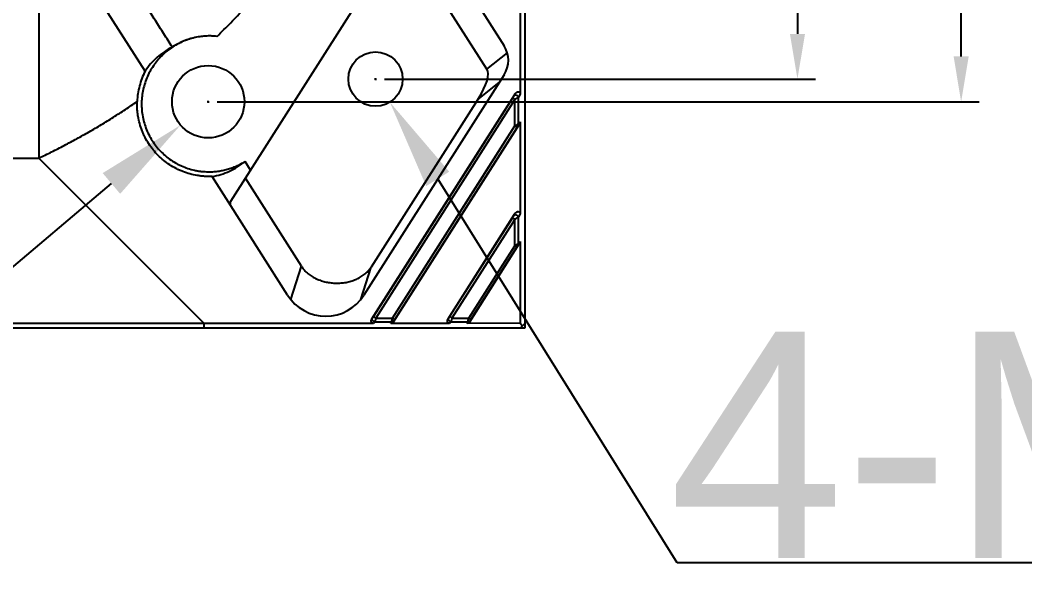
# Model space of a CAD drawing. Header units: millimetres. Extents: x 3299 to 14264, y 1863 to 5555.
# Drawn here: x 4990.5 to 5101.6, y 2472 to 2535.5 of the extents above; entities that cross this region are included whole.
import ezdxf

# ---------------------------------------------------------------- set-up
doc = ezdxf.new("R2010")
doc.units = ezdxf.units.MM
doc.layers.add('02___PRT_ALL_AXES', color=7, linetype='Continuous')
doc.layers.add('细实线', color=7, linetype='Continuous', lineweight=18)
doc.styles.get("Standard").update_dxf_attribs({"font": 'arial.ttf'})
doc.styles.add('工程字', font='gbenor.shx', dxfattribs={"bigfont": 'gbcbig.shx'})
doc.dimstyles.new('ISO-200', dxfattribs={"dimtxt": 15, "dimasz": 5, "dimexe": 2, "dimexo": 1, "dimgap": 2, "dimtad": 1, "dimdsep": 46, "dimtxsty": '工程字', "dimcen": 2.5, "dimclrd": 3, "dimclre": 3, "dimclrt": 6, "dimadec": 0, "dimazin": 0, "dimtfac": 1, "dimtmove": 0, "dimatfit": 3, "dimfxl": 1, "dimarcsym": 0})
doc.dimstyles.new('缩小5倍', dxfattribs={"dimtxt": 25, "dimasz": 10, "dimexe": 0.18, "dimexo": 0.0625, "dimgap": 0.09, "dimtad": 1, "dimtoh": 1, "dimdec": 3, "dimzin": 9, "dimdsep": 46, "dimtxsty": 'Standard', "dimblk": '_FILLED', "dimcen": 0.09, "dimclrd": 256, "dimclre": 256, "dimclrt": 256, "dimazin": 2, "dimtfac": 1, "dimtdec": 3, "dimtofl": 0, "dimtmove": 0, "dimatfit": 3, "dimldrblk": '_FILLED', "dimfxl": 1, "dimtolj": 1, "dimtzin": 0, "dimarcsym": 0})

# ---------------------------------------------------------------- blocks, each defined once
blk = doc.blocks.new('_FILLED')
at = {"color": 0, "linetype": 'ByBlock'}
blk.add_solid([(0, 0), (-1, 0.15), (-1, -0.15)], dxfattribs=at)
blk = doc.blocks.new('*D150')
at = {"lineweight": -2, "transparency": 16777216}
for p, q in [((5011.33, 2526.43), (5011.33, 2526.61)), ((5011.24, 2526.52), (5011.42, 2526.52)), ((4950.97, 2475.59), (5000.63, 2517.49)), ((4875.22, 2475.59), (4950.97, 2475.59))]:
    blk.add_line(p, q, dxfattribs=at)
at = {"layer": 'Defpoints', "color": 0, "transparency": 16777216}
for p in [(5014.38, 2529.1), (5008.27, 2523.94)]:
    blk.add_point(p, dxfattribs=at)
at = {"lineweight": -2, "transparency": 16777216, "xscale": 10, "yscale": 10, "zscale": 10, "rotation": 40.15966194180459}
blk.add_blockref('_FILLED', (5008.27, 2523.94), dxfattribs=at)
at = {"lineweight": 5, "transparency": 16777216, "insert": (4913.05, 2489.15), "char_height": 25, "attachment_point": 5}
blk.add_mtext('\\A1;4-%%C8', dxfattribs=at)
blk = doc.blocks.new('*D151')
at = {"lineweight": -2, "transparency": 16777216}
for p, q in [((5029.74, 2529.02), (5029.92, 2529.02)), ((5029.83, 2528.93), (5029.83, 2529.11)), ((5063.18, 2475.59), (5036.71, 2518)), ((5140.79, 2475.59), (5063.18, 2475.59))]:
    blk.add_line(p, q, dxfattribs=at)
at = {"layer": 'Defpoints', "color": 0, "transparency": 16777216}
for p in [(5028.24, 2531.57), (5031.41, 2526.48)]:
    blk.add_point(p, dxfattribs=at)
at = {"lineweight": -2, "transparency": 16777216, "xscale": 10, "yscale": 10, "zscale": 10, "rotation": 121.971598693157}
blk.add_blockref('_FILLED', (5031.41, 2526.48), dxfattribs=at)
at = {"lineweight": 5, "transparency": 16777216, "insert": (5102.03, 2488.45), "char_height": 25, "attachment_point": 5}
blk.add_mtext('\\A1;4-M6', dxfattribs=at)
blk = doc.blocks.new('*D158')
at = {"layer": 'Defpoints', "color": 0, "transparency": 16777216}
for p in [(5029.83, 2811.52), (5029.83, 2529.02), (5076.48, 2529.02)]:
    blk.add_point(p, dxfattribs=at)
at = {"layer": '细实线', "color": 3, "lineweight": -2, "transparency": 16777216}
for p, q in [((5030.83, 2811.52), (5078.48, 2811.52)), ((5076.48, 2806.52), (5076.48, 2534.02)), ((5030.83, 2529.02), (5078.48, 2529.02))]:
    blk.add_line(p, q, dxfattribs=at)
at = {"layer": '细实线', "color": 3, "transparency": 16777216}
for points in [[(5075.65, 2806.52), (5077.32, 2806.52), (5076.48, 2811.52)], [(5075.65, 2534.02), (5077.32, 2534.02), (5076.48, 2529.02)]]:
    blk.add_solid(points, dxfattribs=at)
at = {"layer": '细实线', "color": 6, "lineweight": 5, "transparency": 16777216, "insert": (5066.98, 2670.27), "char_height": 15, "attachment_point": 5, "rotation": 90, "style": '工程字'}
blk.add_mtext('282.5', dxfattribs=at)
blk = doc.blocks.new('*D159')
at = {"layer": 'Defpoints', "color": 0, "transparency": 16777216}
for p in [(5011.33, 2814.02), (5094.58, 2814.02), (5011.33, 2526.52)]:
    blk.add_point(p, dxfattribs=at)
at = {"layer": '细实线', "color": 3, "lineweight": -2, "transparency": 16777216}
for p, q in [((5012.33, 2814.02), (5096.58, 2814.02)), ((5094.58, 2531.52), (5094.58, 2809.02)), ((5012.33, 2526.52), (5096.58, 2526.52))]:
    blk.add_line(p, q, dxfattribs=at)
at = {"layer": '细实线', "color": 3, "transparency": 16777216}
for points in [[(5093.75, 2809.02), (5095.42, 2809.02), (5094.58, 2814.02)], [(5093.75, 2531.52), (5095.42, 2531.52), (5094.58, 2526.52)]]:
    blk.add_solid(points, dxfattribs=at)
at = {"layer": '细实线', "color": 6, "lineweight": 5, "transparency": 16777216, "insert": (5085.08, 2670.27), "char_height": 15, "attachment_point": 5, "rotation": 90, "style": '工程字'}
blk.add_mtext('287.5', dxfattribs=at)

msp = doc.modelspace()

# ---------------------------------------------------------------- linework, layer by layer
at = {"color": 7, "linetype": 'Continuous'}
for p, q in [((5046.32578, 2839.02311), (5046.32578, 2501.52311)), ((4849.22061, 2838.52373), (5044.04845, 2532.70529)), ((5013.82573, 2515.54219), (5033.98244, 2547.18189)), ((5042.12949, 2530.13397), (5032.62561, 2545.05208)), ((4992.5984, 2542.76609), (4992.5984, 2520.29416)), ((5004.34732, 2529.8936), (4996.5078, 2542.18859)), ((5045.82641, 2536.97882), (5045.82074, 2527.34634)), ((5042.12949, 2530.13397), (5044.40269, 2531.91808)), ((5044.04845, 2529.48149), (5028.54274, 2505.14241)), ((5041.14123, 2526.77923), (5043.51261, 2528.64039)), ((5041.14123, 2526.77923), (5029.33398, 2508.24556)), ((5029.42462, 2502.5438), (5045.21653, 2527.33214)), ((5044.97503, 2526.91826), (5029.60259, 2502.78793)), ((5045.23952, 2526.75501), (5029.85917, 2502.61707)), ((5044.97503, 2526.91826), (5042.02679, 2522.29037)), ((5045.21653, 2527.33214), (5045.13731, 2527.18735)), ((5045.23696, 2523.84293), (5045.23952, 2526.75501)), ((5045.64306, 2524.08485), (5045.64499, 2527.02509)), ((5045.82074, 2527.34634), (5045.64499, 2527.02509)), ((5045.64306, 2524.08485), (5045.81895, 2524.31541)), ((5045.81895, 2524.31541), (5045.81293, 2514.11974)), ((5031.7132, 2502.6187), (5045.23696, 2523.84293)), ((5031.82168, 2502.21189), (5045.73391, 2524.04971)), ((5031.96036, 2502.46805), (5045.47717, 2523.6856)), ((5038.2876, 2512.40002), (5045.47717, 2523.6856)), ((5045.63969, 2523.92623), (5045.73391, 2524.04971)), ((5042.02679, 2522.29037), (5036.26872, 2513.25185)), ((4714.21302, 2520.29416), (4992.5984, 2520.29416)), ((5010.87007, 2502.02249), (4992.5984, 2520.29416)), ((5016.00659, 2518.96546), (5015.39956, 2519.91865)), ((5013.82573, 2515.00489), (5011.74799, 2518.26615)), ((5021.62774, 2508.34166), (5015.43311, 2518.06528)), ((5020.10882, 2505.14241), (5013.82573, 2515.00489)), ((5036.26872, 2513.25185), (5029.60259, 2502.78793)), ((5037.84627, 2502.54891), (5045.20971, 2514.1072)), ((5044.96605, 2513.6898), (5038.02461, 2502.79371)), ((5045.22789, 2513.52399), (5038.28288, 2502.62447)), ((5045.20971, 2514.1072), (5045.12951, 2513.96082)), ((5045.22534, 2510.6119), (5045.22789, 2513.52399)), ((5045.6344, 2510.85694), (5045.63632, 2513.79734)), ((5045.81293, 2514.11974), (5045.63632, 2513.79734)), ((5031.96036, 2502.46805), (5038.2876, 2512.40002)), ((5045.6344, 2510.85694), (5045.81113, 2511.08903)), ((5045.81113, 2511.08903), (5045.80579, 2502.04311)), ((5040.1369, 2502.6261), (5045.22534, 2510.6119)), ((5040.24284, 2502.21623), (5045.72612, 2510.82326)), ((5040.38237, 2502.47383), (5045.46819, 2510.45712)), ((5045.22534, 2510.6119), (5045.46819, 2510.45712)), ((5045.6319, 2510.69954), (5045.72612, 2510.82326)), ((5020.4559, 2504.66283), (5021.62774, 2508.34166)), ((5028.1909, 2504.65702), (5029.33398, 2508.24556)), ((5029.48959, 2502.62496), (5029.42462, 2502.5438)), ((5029.7443, 2502.20974), (5029.60316, 2502.03352)), ((5029.7443, 2502.20974), (5031.61647, 2502.21097)), ((5029.85917, 2502.61707), (5031.7132, 2502.6187)), ((5031.53304, 2502.03466), (5031.61647, 2502.21097)), ((5031.82172, 2502.21195), (5031.86568, 2502.30493)), ((5037.91109, 2502.62998), (5037.84627, 2502.54891)), ((5038.16665, 2502.21526), (5038.02527, 2502.03851)), ((5038.16665, 2502.21526), (5040.03889, 2502.21649)), ((5038.28288, 2502.62447), (5040.1369, 2502.6261)), ((5039.95505, 2502.03965), (5040.03889, 2502.21649)), ((5040.24288, 2502.21629), (5040.28724, 2502.30995)), ((5046.32578, 2501.52311), (4446.32578, 2501.52311)), ((5010.87007, 2502.02249), (4702.57268, 2502.02249)), ((5029.60316, 2502.03352), (5010.87007, 2502.02249)), ((5010.87007, 2501.52311), (5010.87007, 2502.02249)), ((5038.02527, 2502.03851), (5031.53304, 2502.03466)), ((5045.80579, 2502.04311), (5039.95505, 2502.03965)), ((5045.80579, 2502.0431), (5046.07578, 2501.77311)), ((5045.82578, 2501.52311), (5046.32578, 2502.02311))]:
    msp.add_line(p, q, dxfattribs=at)
for points in [[(5031.7132, 2502.6187), (5038.0437, 2512.55379), (5041.42759, 2517.86448), (5045.23696, 2523.84293)], [(5016.00659, 2518.96546), (5015.70305, 2519.44203), (5015.39954, 2519.91863)]]:
    msp.add_lwpolyline(points, dxfattribs=at)
for centre, radius, start, end in [((5041.51827, 2531.09339), 3, 327.5, 32.5), ((5014.24742, 2515.27354), 0.5, 147.5, 212.5), ((5024.32578, 2507.8289), 5, 212.5, 327.5)]:
    msp.add_arc(centre, radius, start, end, dxfattribs=at)
msp.add_ellipse((5018.0451, 2511.33396), major_axis=(24.03776, 18.86586), ratio=0.163628239, start_param=-0.435529182, end_param=-0.016118443, dxfattribs=at)
for points, knots in [([(5012.30575, 2533.73891), (5012.82095, 2534.23539), (5013.83586, 2535.24458), (5015.80222, 2537.32424), (5017.67068, 2539.4947), (5019.43699, 2541.74668), (5020.71028, 2543.47503), (5021.93105, 2545.24073), (5022.71076, 2546.44081), (5023.09134, 2547.04662)], [0, 0, 0, 0, 0.125006986, 0.250013576, 0.499995555, 0.624999527, 0.750001833, 0.875002138, 1, 1, 1, 1]), ([(5007.36068, 2532.55199), (5007.04817, 2533.04238), (5006.42186, 2534.0224), (5005.48082, 2535.49152), (5004.54049, 2536.96129), (5003.75921, 2538.18768), (5003.13516, 2539.16948), (5002.66753, 2539.90614), (5002.20024, 2540.64304), (5001.7332, 2541.38012), (5001.2658, 2542.11699), (5000.64126, 2543.09863), (5000.17037, 2543.83329), (4999.8545, 2544.3218)], [0, 0, 0, 0, 0.124966927, 0.249947492, 0.374939062, 0.499939533, 0.562442774, 0.624947843, 0.687454592, 0.749962789, 0.812471879, 0.8749813, 1, 1, 1, 1]), ([(5012.30575, 2533.73891), (5012.05449, 2533.7663), (5011.6751, 2533.78829), (5011.16943, 2533.77918), (5010.66478, 2533.74454), (5010.03821, 2533.65348), (5009.42399, 2533.49971), (5008.94393, 2533.34014), (5008.47249, 2533.1566), (5007.90139, 2532.88298), (5007.25268, 2532.48754), (5006.64692, 2532.02897), (5006.09025, 2531.51195), (5005.58827, 2530.94173), (5005.14604, 2530.32408), (5004.76804, 2529.66523), (5004.4581, 2528.97184), (5004.21939, 2528.25088), (5004.05437, 2527.50966), (5003.96478, 2526.75566), (5003.95162, 2525.99652), (5004.0151, 2525.23997), (5004.15467, 2524.49373), (5004.36902, 2523.76544), (5004.65604, 2523.06262), (5005.01286, 2522.3925), (5005.4359, 2521.76205), (5005.92083, 2521.17782), (5006.46269, 2520.64586), (5007.05586, 2520.17176), (5007.58795, 2519.82888), (5008.03271, 2519.58819), (5008.48918, 2519.3704), (5009.07969, 2519.14213), (5009.69034, 2518.975), (5010.18698, 2518.87897), (5010.68783, 2518.80824), (5011.06714, 2518.78385), (5011.31992, 2518.78041)], [0, 0, 0, 0, 0.031251053, 0.046882621, 0.062514056, 0.093769687, 0.125027188, 0.140661563, 0.156296269, 0.187556507, 0.218817221, 0.250077732, 0.28133735, 0.312595414, 0.34385134, 0.375104656, 0.406355045, 0.437602357, 0.468846624, 0.50008806, 0.531327041, 0.562564082, 0.593799797, 0.625034865, 0.656269979, 0.687505807, 0.718742955, 0.749981929, 0.781223118, 0.812466782, 0.843713045, 0.859342214, 0.874972028, 0.906223373, 0.937476997, 0.953109608, 0.968742685, 1, 1, 1, 1]), ([(5012.30575, 2533.73891), (5012.09098, 2533.76232), (5011.65919, 2533.79073), (5011.01039, 2533.77762), (5010.36503, 2533.70885), (5009.72795, 2533.58484), (5009.10386, 2533.40645), (5008.49744, 2533.17495), (5007.91325, 2532.89206), (5007.54139, 2532.67052), (5007.36068, 2532.55199)], [0, 0, 0, 0, 0.124977478, 0.249961613, 0.374954886, 0.499954633, 0.624960336, 0.749971164, 0.874983944, 1, 1, 1, 1]), ([(5007.36068, 2532.55199), (5007.05657, 2532.40276), (5006.46772, 2532.06322), (5005.66076, 2531.44136), (5004.94358, 2530.71808), (5004.53339, 2530.17645), (5004.34732, 2529.8936)], [0, 0, 0, 0, 0.25011087, 0.500098094, 0.750036519, 1, 1, 1, 1]), ([(5004.34732, 2529.8936), (5004.2151, 2529.63448), (5003.9786, 2529.10147), (5003.71247, 2528.2687), (5003.53768, 2527.41219), (5003.48331, 2526.83174), (5003.47182, 2526.54115)], [0, 0, 0, 0, 0.250039184, 0.500051531, 0.750037078, 1, 1, 1, 1]), ([(4992.5984, 2520.29416), (4993.07158, 2520.51701), (4993.77771, 2520.85915), (4994.7121, 2521.32957), (4995.64194, 2521.80897), (4996.79574, 2522.42459), (4998.16523, 2523.19093), (4999.51864, 2523.98539), (5000.85534, 2524.80773), (5002.17444, 2525.65805), (5003.04153, 2526.24365), (5003.47182, 2526.54112)], [0, 0, 0, 0, 0.12498926, 0.187488594, 0.249988609, 0.374985252, 0.499982874, 0.624984318, 0.749987375, 0.87499354, 1, 1, 1, 1]), ([(5011.74799, 2518.26615), (5011.47425, 2518.25509), (5011.06234, 2518.25962), (5010.51631, 2518.30791), (5009.97346, 2518.38422), (5009.30341, 2518.53192), (5008.65216, 2518.7479), (5008.14683, 2518.96018), (5007.65319, 2519.19826), (5007.06023, 2519.54326), (5006.39547, 2520.02841), (5005.78442, 2520.57962), (5005.23363, 2521.19096), (5004.74896, 2521.85583), (5004.40433, 2522.44873), (5004.1665, 2522.94223), (5003.95443, 2523.44733), (5003.73859, 2524.0982), (5003.59085, 2524.7678), (5003.51436, 2525.31026), (5003.46582, 2525.85592), (5003.46099, 2526.26755), (5003.47182, 2526.54112)], [0, 0, 0, 0, 0.062524329, 0.093795569, 0.125065156, 0.18758251, 0.250095155, 0.281360155, 0.312623879, 0.375126426, 0.437623561, 0.500115388, 0.562602297, 0.625084972, 0.687564368, 0.718813622, 0.75006251, 0.812539061, 0.87501672, 0.906265706, 0.937516262, 1, 1, 1, 1]), ([(5045.13731, 2527.18735), (5045.12587, 2527.16645), (5045.10104, 2527.12313), (5045.06151, 2527.05693), (5045.01911, 2526.98798), (5044.98989, 2526.94159), (5044.97503, 2526.91826)], [0, 0, 0, 0, 0.227439795, 0.476590538, 0.736019455, 1, 1, 1, 1]), ([(5045.23952, 2526.75501), (5045.22352, 2526.76522), (5045.19194, 2526.7853), (5045.14573, 2526.81448), (5045.10245, 2526.84161), (5045.06368, 2526.86569), (5045.03481, 2526.88342), (5045.01499, 2526.89542), (5045.00294, 2526.90263), (5044.99292, 2526.90852), (5044.98502, 2526.91307), (5044.97931, 2526.91619), (5044.97623, 2526.91778), (5044.97503, 2526.91826)], [0, 0, 0, 0, 0.183179123, 0.361165359, 0.52744788, 0.676075228, 0.801655457, 0.854354226, 0.899662073, 0.937176441, 0.96656726, 0.98756317, 1, 1, 1, 1]), ([(5045.64499, 2527.02509), (5045.63397, 2527.04722), (5045.60412, 2527.0905), (5045.54526, 2527.14618), (5045.47415, 2527.19246), (5045.39635, 2527.22567), (5045.31795, 2527.24325), (5045.25485, 2527.24365), (5045.21005, 2527.2342), (5045.18116, 2527.22298), (5045.1565, 2527.20756), (5045.14301, 2527.19441), (5045.13731, 2527.18735)], [0, 0, 0, 0, 0.123342595, 0.259356955, 0.402150477, 0.544500437, 0.679274608, 0.800811569, 0.855803463, 0.90691638, 0.954689506, 1, 1, 1, 1]), ([(5045.21653, 2527.33214), (5045.23623, 2527.36307), (5045.27977, 2527.42237), (5045.3442, 2527.48811), (5045.40182, 2527.53362), (5045.44818, 2527.56341), (5045.49767, 2527.58773), (5045.55013, 2527.60493), (5045.60491, 2527.61266), (5045.66024, 2527.60787), (5045.71226, 2527.58777), (5045.75566, 2527.55272), (5045.78735, 2527.50707), (5045.80775, 2527.45559), (5045.81865, 2527.40143), (5045.82075, 2527.36468), (5045.82074, 2527.34634)], [0, 0, 0, 0, 0.125041801, 0.250036022, 0.3125716, 0.375101297, 0.437622882, 0.500127686, 0.562605385, 0.625049197, 0.687461314, 0.749880565, 0.812356842, 0.874880456, 0.937441276, 1, 1, 1, 1]), ([(5045.64499, 2527.02509), (5045.63271, 2527.01591), (5045.60612, 2526.99681), (5045.56358, 2526.96715), (5045.51652, 2526.93492), (5045.46569, 2526.90085), (5045.4119, 2526.86538), (5045.33638, 2526.81631), (5045.27855, 2526.7796), (5045.23952, 2526.75501)], [0, 0, 0, 0, 0.094377145, 0.201550062, 0.319308761, 0.445514268, 0.578297618, 0.715992254, 1, 1, 1, 1]), ([(5045.81895, 2524.31541), (5045.81892, 2524.2685), (5045.80537, 2524.19775), (5045.76963, 2524.11077), (5045.74656, 2524.06956), (5045.73391, 2524.04971)], [0, 0, 0, 0, 0.499115764, 0.749565412, 1, 1, 1, 1]), ([(5045.23696, 2523.84293), (5045.27518, 2523.867), (5045.33218, 2523.90235), (5045.4074, 2523.94828), (5045.46133, 2523.98073), (5045.51254, 2524.01109), (5045.56016, 2524.0388), (5045.60323, 2524.06318), (5045.63043, 2524.07803), (5045.64306, 2524.08485)], [0, 0, 0, 0, 0.28661597, 0.425538792, 0.559311281, 0.685985853, 0.803344241, 0.908898111, 1, 1, 1, 1]), ([(5045.23696, 2523.84293), (5045.25204, 2523.83332), (5045.28157, 2523.81443), (5045.32443, 2523.78688), (5045.36406, 2523.76124), (5045.39917, 2523.73836), (5045.42505, 2523.72134), (5045.44264, 2523.70963), (5045.45326, 2523.7025), (5045.46202, 2523.69654), (5045.46886, 2523.6918), (5045.47371, 2523.68831), (5045.47627, 2523.68638), (5045.47717, 2523.6856)], [0, 0, 0, 0, 0.186765266, 0.366168644, 0.532306113, 0.679830733, 0.803927693, 0.85590262, 0.900573168, 0.93758207, 0.96663611, 0.987492681, 1, 1, 1, 1]), ([(5045.47717, 2523.6856), (5045.49107, 2523.70742), (5045.51884, 2523.75055), (5045.56044, 2523.8136), (5045.59467, 2523.86392), (5045.62097, 2523.90107), (5045.63358, 2523.91822), (5045.63969, 2523.92623)], [0, 0, 0, 0, 0.267289028, 0.529859054, 0.78018533, 0.895945041, 1, 1, 1, 1]), ([(5045.64306, 2524.08485), (5045.64803, 2524.0709), (5045.6556, 2524.04304), (5045.65917, 2524.00112), (5045.65436, 2523.96162), (5045.64543, 2523.93732), (5045.63969, 2523.92623)], [0, 0, 0, 0, 0.272707275, 0.528822089, 0.76992216, 1, 1, 1, 1]), ([(5011.31992, 2518.78041), (5011.49875, 2518.77798), (5011.85672, 2518.78593), (5012.39134, 2518.83621), (5012.92105, 2518.92453), (5013.44311, 2519.05041), (5013.95488, 2519.21317), (5014.45378, 2519.41195), (5014.93724, 2519.6457), (5015.24772, 2519.82408), (5015.39954, 2519.91863)], [0, 0, 0, 0, 0.124993876, 0.249990832, 0.374989961, 0.499991071, 0.624993787, 0.749992989, 0.875003424, 1, 1, 1, 1]), ([(5011.74799, 2518.26615), (5012.08199, 2518.3195), (5012.74327, 2518.47118), (5013.6949, 2518.82842), (5014.59002, 2519.30806), (5015.13944, 2519.70387), (5015.39954, 2519.91863)], [0, 0, 0, 0, 0.250374263, 0.500459103, 0.750309992, 1, 1, 1, 1]), ([(5045.20971, 2514.1072), (5045.22939, 2514.13809), (5045.2729, 2514.19733), (5045.3373, 2514.26299), (5045.39492, 2514.30839), (5045.44129, 2514.33808), (5045.49079, 2514.36227), (5045.54327, 2514.37929), (5045.59804, 2514.38678), (5045.65329, 2514.38168), (5045.70513, 2514.36127), (5045.74828, 2514.32602), (5045.77975, 2514.28031), (5045.80002, 2514.22886), (5045.81085, 2514.17476), (5045.81294, 2514.13807), (5045.81293, 2514.11974)], [0, 0, 0, 0, 0.125040931, 0.250043269, 0.31258684, 0.375126585, 0.437660158, 0.500178021, 0.562668118, 0.625120909, 0.687535625, 0.749949023, 0.812411863, 0.874917604, 0.937459592, 1, 1, 1, 1]), ([(5045.12951, 2513.96082), (5045.11794, 2513.9397), (5045.09287, 2513.89598), (5045.05301, 2513.82924), (5045.01035, 2513.75987), (5044.98098, 2513.71323), (5044.96605, 2513.6898)], [0, 0, 0, 0, 0.228248585, 0.477593024, 0.736732388, 1, 1, 1, 1]), ([(5045.22789, 2513.52399), (5045.1964, 2513.54406), (5045.15041, 2513.57333), (5045.09142, 2513.61079), (5045.05299, 2513.63516), (5045.0205, 2513.6557), (5044.99514, 2513.67172), (5044.97778, 2513.68256), (5044.96902, 2513.68805), (5044.96605, 2513.6898)], [0, 0, 0, 0, 0.361448288, 0.527764164, 0.676378103, 0.80191567, 0.899863132, 0.96669548, 1, 1, 1, 1]), ([(5045.63632, 2513.79734), (5045.62516, 2513.81932), (5045.59507, 2513.8623), (5045.53605, 2513.91765), (5045.46492, 2513.9638), (5045.38727, 2513.99708), (5045.32048, 2514.01234), (5045.26921, 2514.01543), (5045.23394, 2514.01326), (5045.20165, 2514.00669), (5045.17295, 2513.99578), (5045.1485, 2513.9807), (5045.13515, 2513.96777), (5045.12951, 2513.96082)], [0, 0, 0, 0, 0.123387503, 0.259727157, 0.402966404, 0.545720805, 0.680702545, 0.743467114, 0.802338613, 0.857104602, 0.907878768, 0.955209066, 1, 1, 1, 1]), ([(5045.63632, 2513.79734), (5045.6239, 2513.78795), (5045.59701, 2513.76845), (5045.55401, 2513.73822), (5045.50652, 2513.70549), (5045.45528, 2513.67097), (5045.40113, 2513.63511), (5045.32522, 2513.58565), (5045.2671, 2513.54871), (5045.22789, 2513.52399)], [0, 0, 0, 0, 0.095057467, 0.202717473, 0.320765743, 0.44706413, 0.579745914, 0.717146931, 1, 1, 1, 1]), ([(5045.81113, 2511.08903), (5045.81111, 2511.04212), (5045.79757, 2510.97135), (5045.76185, 2510.88434), (5045.73877, 2510.84311), (5045.72612, 2510.82326)], [0, 0, 0, 0, 0.499087755, 0.74954399, 1, 1, 1, 1]), ([(5045.22534, 2510.6119), (5045.26373, 2510.63609), (5045.321, 2510.67165), (5045.39661, 2510.71795), (5045.4509, 2510.75077), (5045.50252, 2510.78156), (5045.55058, 2510.80975), (5045.59411, 2510.83466), (5045.62162, 2510.8499), (5045.6344, 2510.85694)], [0, 0, 0, 0, 0.285444003, 0.424068048, 0.557738606, 0.684511248, 0.802168304, 0.908217646, 1, 1, 1, 1]), ([(5045.46819, 2510.45712), (5045.48215, 2510.47903), (5045.51007, 2510.52239), (5045.55192, 2510.58582), (5045.58641, 2510.63654), (5045.61296, 2510.67406), (5045.62571, 2510.69142), (5045.6319, 2510.69954)], [0, 0, 0, 0, 0.266473916, 0.528676403, 0.779199622, 0.895334942, 1, 1, 1, 1]), ([(5045.6344, 2510.85694), (5045.63943, 2510.84308), (5045.64712, 2510.81541), (5045.65091, 2510.77379), (5045.64634, 2510.7346), (5045.63757, 2510.71052), (5045.6319, 2510.69954)], [0, 0, 0, 0, 0.273587914, 0.529946812, 0.770699664, 1, 1, 1, 1]), ([(5021.62774, 2508.34166), (5021.67736, 2508.26378), (5021.78391, 2508.11256), (5021.9627, 2507.90054), (5022.15808, 2507.70369), (5022.4375, 2507.46178), (5022.81775, 2507.19744), (5023.30965, 2506.94016), (5023.8275, 2506.74043), (5024.36339, 2506.59642), (5024.91095, 2506.50673), (5025.46459, 2506.47061), (5026.01915, 2506.48801), (5026.56938, 2506.55961), (5027.10956, 2506.68676), (5027.63298, 2506.87154), (5028.13121, 2507.1165), (5028.51672, 2507.37334), (5028.79968, 2507.61112), (5028.99721, 2507.80585), (5029.17745, 2508.01668), (5029.28437, 2508.16769), (5029.33398, 2508.24556)], [0, 0, 0, 0, 0.03125495, 0.06251488, 0.09377201, 0.125031152, 0.187514963, 0.250006363, 0.312502689, 0.37500202, 0.437503025, 0.500004722, 0.56250626, 0.625006773, 0.687505217, 0.750000112, 0.812489235, 0.874969402, 0.906228608, 0.937485546, 0.968745123, 1, 1, 1, 1]), ([(5029.60316, 2502.03352), (5029.58924, 2502.03351), (5029.56133, 2502.0355), (5029.52047, 2502.04503), (5029.4818, 2502.06137), (5029.44667, 2502.08436), (5029.41628, 2502.11333), (5029.39149, 2502.14717), (5029.37264, 2502.18463), (5029.35541, 2502.2377), (5029.34788, 2502.30761), (5029.35787, 2502.39099), (5029.38358, 2502.47084), (5029.40967, 2502.52034), (5029.42462, 2502.5438)], [0, 0, 0, 0, 0.06255683, 0.125130354, 0.187666761, 0.25019798, 0.312720242, 0.37524064, 0.437759459, 0.500283517, 0.625104023, 0.750019574, 0.874991106, 1, 1, 1, 1]), ([(5029.7443, 2502.20974), (5029.72083, 2502.21481), (5029.67423, 2502.23048), (5029.61014, 2502.26765), (5029.55403, 2502.31675), (5029.50927, 2502.3749), (5029.47857, 2502.43868), (5029.46391, 2502.50442), (5029.46643, 2502.5682), (5029.48011, 2502.60746), (5029.48959, 2502.62496)], [0, 0, 0, 0, 0.129992174, 0.263905574, 0.398712824, 0.531188926, 0.658549024, 0.779003828, 0.89227992, 1, 1, 1, 1]), ([(5029.60259, 2502.78793), (5029.59256, 2502.77218), (5029.57269, 2502.74157), (5029.54323, 2502.69794), (5029.51583, 2502.65918), (5029.49801, 2502.63548), (5029.48959, 2502.62496)], [0, 0, 0, 0, 0.28230199, 0.551821542, 0.796100441, 1, 1, 1, 1]), ([(5029.85917, 2502.61707), (5029.84326, 2502.6272), (5029.81193, 2502.64721), (5029.76634, 2502.67663), (5029.72391, 2502.70429), (5029.68616, 2502.72922), (5029.65829, 2502.74791), (5029.63934, 2502.76086), (5029.62791, 2502.76879), (5029.61852, 2502.77546), (5029.61123, 2502.78079), (5029.60613, 2502.78476), (5029.60347, 2502.78698), (5029.60259, 2502.78793)], [0, 0, 0, 0, 0.18353591, 0.361637575, 0.527865213, 0.676339006, 0.801736644, 0.854353399, 0.899595339, 0.937066918, 0.966445582, 0.987470409, 1, 1, 1, 1]), ([(5029.85917, 2502.61707), (5029.84895, 2502.57698), (5029.82873, 2502.49944), (5029.79863, 2502.38943), (5029.77094, 2502.29362), (5029.75284, 2502.23539), (5029.7443, 2502.20974)], [0, 0, 0, 0, 0.293222118, 0.567906051, 0.808390402, 1, 1, 1, 1]), ([(5031.82168, 2502.21189), (5031.80591, 2502.18712), (5031.76939, 2502.14054), (5031.70123, 2502.08375), (5031.63441, 2502.05116), (5031.57718, 2502.03717), (5031.54773, 2502.03467), (5031.53304, 2502.03466)], [0, 0, 0, 0, 0.249993917, 0.499923282, 0.749704585, 0.874894159, 1, 1, 1, 1]), ([(5031.61647, 2502.21097), (5031.6189, 2502.22296), (5031.62439, 2502.24888), (5031.63736, 2502.30754), (5031.65694, 2502.39163), (5031.68365, 2502.50163), (5031.70303, 2502.57886), (5031.7132, 2502.6187)], [0, 0, 0, 0, 0.087589708, 0.189663287, 0.43002199, 0.70562536, 1, 1, 1, 1]), ([(5031.61647, 2502.21097), (5031.64111, 2502.20791), (5031.69018, 2502.20717), (5031.76026, 2502.2232), (5031.82103, 2502.25556), (5031.85294, 2502.28739), (5031.86568, 2502.30493)], [0, 0, 0, 0, 0.267478937, 0.523239657, 0.766535021, 1, 1, 1, 1]), ([(5031.7132, 2502.6187), (5031.72837, 2502.60905), (5031.75818, 2502.59016), (5031.80164, 2502.56287), (5031.84204, 2502.53775), (5031.87805, 2502.51561), (5031.90478, 2502.49943), (5031.92312, 2502.48853), (5031.93427, 2502.48201), (5031.94357, 2502.4767), (5031.95092, 2502.47262), (5031.95628, 2502.46984), (5031.95921, 2502.46845), (5031.96036, 2502.46805)], [0, 0, 0, 0, 0.186381612, 0.365607666, 0.531720082, 0.679318853, 0.80353969, 0.855582232, 0.900318675, 0.937389395, 0.966501038, 0.98741535, 1, 1, 1, 1]), ([(5031.86568, 2502.30493), (5031.86811, 2502.31007), (5031.87361, 2502.32109), (5031.8866, 2502.34554), (5031.90597, 2502.3796), (5031.93199, 2502.42298), (5031.95067, 2502.45284), (5031.96036, 2502.46805)], [0, 0, 0, 0, 0.090450546, 0.195793348, 0.440085208, 0.713279146, 1, 1, 1, 1]), ([(5038.02527, 2502.03851), (5038.01134, 2502.0385), (5037.98343, 2502.04049), (5037.94257, 2502.05002), (5037.9039, 2502.06637), (5037.86875, 2502.08936), (5037.83835, 2502.11831), (5037.81352, 2502.15214), (5037.79463, 2502.18959), (5037.77732, 2502.24265), (5037.76968, 2502.31258), (5037.77957, 2502.396), (5037.80523, 2502.47591), (5037.83131, 2502.52544), (5037.84627, 2502.54891)], [0, 0, 0, 0, 0.062544574, 0.12510583, 0.187631067, 0.250153358, 0.312669706, 0.375187479, 0.43770691, 0.500234323, 0.625066433, 0.749996197, 0.87498094, 1, 1, 1, 1]), ([(5038.16665, 2502.21526), (5038.14318, 2502.22035), (5038.09656, 2502.23604), (5038.03243, 2502.27321), (5037.97622, 2502.3223), (5037.93134, 2502.38039), (5037.90049, 2502.44409), (5037.88567, 2502.50972), (5037.88805, 2502.57337), (5037.90165, 2502.61255), (5037.91109, 2502.62998)], [0, 0, 0, 0, 0.130076035, 0.264148782, 0.399135759, 0.531753727, 0.659164966, 0.779542395, 0.892602726, 1, 1, 1, 1]), ([(5038.02461, 2502.79371), (5038.01455, 2502.77793), (5037.99462, 2502.74723), (5037.96505, 2502.70342), (5037.9375, 2502.66445), (5037.91957, 2502.64059), (5037.91109, 2502.62998)], [0, 0, 0, 0, 0.281656762, 0.550993944, 0.795514267, 1, 1, 1, 1]), ([(5038.28288, 2502.62447), (5038.26694, 2502.63462), (5038.23556, 2502.65465), (5038.18983, 2502.68401), (5038.14722, 2502.71156), (5038.10925, 2502.7363), (5038.08117, 2502.75479), (5038.06204, 2502.76754), (5038.05048, 2502.77532), (5038.04095, 2502.78182), (5038.03353, 2502.78698), (5038.0283, 2502.79077), (5038.02556, 2502.79286), (5038.02461, 2502.79371)], [0, 0, 0, 0, 0.183508247, 0.361630783, 0.527909044, 0.676444161, 0.801894588, 0.854528329, 0.899777494, 0.937243272, 0.966598352, 0.987572782, 1, 1, 1, 1]), ([(5038.28288, 2502.62447), (5038.27262, 2502.58428), (5038.25229, 2502.50647), (5038.22191, 2502.39601), (5038.19384, 2502.29968), (5038.17539, 2502.24109), (5038.16665, 2502.21526)], [0, 0, 0, 0, 0.292514633, 0.566992299, 0.807732106, 1, 1, 1, 1]), ([(5040.24284, 2502.21623), (5040.22711, 2502.19154), (5040.1907, 2502.1451), (5040.12273, 2502.0885), (5040.0561, 2502.05606), (5039.99905, 2502.04214), (5039.9697, 2502.03966), (5039.95505, 2502.03965)], [0, 0, 0, 0, 0.250018385, 0.499956585, 0.749729275, 0.874908239, 1, 1, 1, 1]), ([(5040.03889, 2502.21649), (5040.04141, 2502.22857), (5040.04708, 2502.25468), (5040.06036, 2502.3137), (5040.08025, 2502.39821), (5040.10722, 2502.50866), (5040.12671, 2502.58615), (5040.1369, 2502.6261)], [0, 0, 0, 0, 0.087937122, 0.190279076, 0.430890899, 0.706306261, 1, 1, 1, 1]), ([(5040.03889, 2502.21649), (5040.06347, 2502.21344), (5040.11239, 2502.21271), (5040.18225, 2502.22865), (5040.24279, 2502.26083), (5040.27457, 2502.2925), (5040.28724, 2502.30995)], [0, 0, 0, 0, 0.267802903, 0.523660155, 0.766827897, 1, 1, 1, 1]), ([(5040.1369, 2502.6261), (5040.15205, 2502.61646), (5040.18179, 2502.59758), (5040.22511, 2502.57022), (5040.26532, 2502.54497), (5040.30111, 2502.52266), (5040.32764, 2502.50627), (5040.3458, 2502.49518), (5040.35682, 2502.48851), (5040.36598, 2502.48304), (5040.37321, 2502.4788), (5040.37844, 2502.47585), (5040.38127, 2502.47433), (5040.38237, 2502.47383)], [0, 0, 0, 0, 0.186519271, 0.365829307, 0.531982208, 0.679587755, 0.803790014, 0.855815281, 0.900529274, 0.937571398, 0.966645578, 0.987506593, 1, 1, 1, 1]), ([(5040.28724, 2502.30995), (5040.2897, 2502.31514), (5040.29525, 2502.32624), (5040.30833, 2502.35084), (5040.32781, 2502.38508), (5040.35392, 2502.42863), (5040.37266, 2502.45859), (5040.38237, 2502.47383)], [0, 0, 0, 0, 0.090792057, 0.196402269, 0.44094622, 0.713947826, 1, 1, 1, 1])]:
    msp.add_open_spline(points, degree=3, knots=knots, dxfattribs=at)
at = {"layer": '02___PRT_ALL_AXES', "color": 7, "linetype": 'Continuous'}
for centre, radius in [((5029.82578, 2529.02311), 3), ((5011.32578, 2526.52311), 4)]:
    msp.add_circle(centre, radius, dxfattribs=at)

# ---------------------------------------------------------------- dimensions: what is measured, and where the dimension line sits
at = {"color": 1, "lineweight": 5}
for p1, p2, text, picture, middle in [((5028.23729, 2531.56804), (5031.41428, 2526.47818), '4-M6', '*D151', (5102.02738, 2475.59358)), ((5014.38278, 2529.10279), (5008.26878, 2523.94343), '4-%%C8', '*D150', (4913.05015, 2475.59358))]:
    dim = msp.add_diameter_dim_2p(p1=p1, p2=p2, text=text, dimstyle='缩小5倍', dxfattribs=at)
    dim.commit()
    dim.dimension.update_dxf_attribs({"geometry": picture, "text_midpoint": middle, "dimtype": 163})
at = {"layer": '细实线', "color": 3, "lineweight": 5}
for base, p1, p2, picture, middle in [((5094.58248, 2814.02311), (5011.32578, 2526.52311), (5011.32578, 2814.02311), '*D159', (5085.08248, 2670.27311)), ((5076.48454, 2529.02311), (5029.82578, 2811.52311), (5029.82578, 2529.02311), '*D158', (5066.98454, 2670.27311))]:
    dim = msp.add_linear_dim(base=base, p1=p1, p2=p2, angle=90, dimstyle='ISO-200', dxfattribs=at)
    dim.commit()
    dim.dimension.update_dxf_attribs({"geometry": picture, "text_midpoint": middle})

doc.saveas('drawing.dxf')
